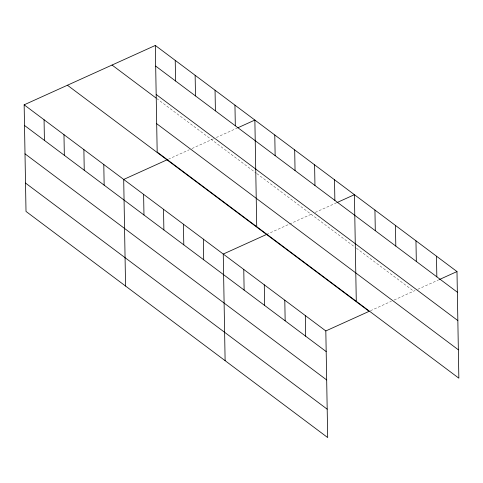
<?xml version="1.0" encoding="UTF-8"?>
<svg xmlns="http://www.w3.org/2000/svg" width="483" height="483" viewBox="0 0 483 483"><rect width="100%" height="100%" fill="white"/><g stroke="black" fill="none" stroke-linecap="round" stroke-linejoin="round"><path stroke-width="0.36" stroke-dasharray="2.42 1.81" d="M168.338 159.233L189.288 149.754M191.986 148.529L213.613 138.742M216.318 137.516L237.286 128.025M266.538 234.466L288.84 224.372M289.51 224.064L312.489 213.667M315.194 212.442L336.162 202.951M370.461 310.732L391.405 301.253M394.11 300.028L415.054 290.549M417.765 289.323L438.727 279.832M156.679 98.508L256.231 173.125M256.835 173.578L355.784 247.743M356.388 248.196L413.702 291.158"/><path stroke-width="0.72" d="M24.15 104.823L325.82 330.94L327.685 437.55L26.01 211.433L24.15 104.823L155.315 45.45L456.99 271.567L458.85 378.177L157.18 152.06L155.315 45.45M166.985 159.849L123.702 179.441L125.562 286.051M237.962 127.723L254.867 120.068L256.727 226.678M266.538 234.466L223.255 254.058L225.114 360.674M336.838 202.643L354.419 194.685L356.279 301.301M325.82 330.94L369.109 311.348L67.433 85.231M439.403 279.524L456.99 271.567M155.677 66.093L457.347 292.209M156.172 94.463L457.842 320.579M112.032 65.042L156.075 98.055M156.679 123.69L458.355 349.807M24.512 125.465L326.182 351.582M25.007 153.835L326.677 379.952M25.514 183.063L327.19 409.179M436.475 256.189L436.837 276.837M415.96 240.812L416.322 261.46M395.45 225.44L395.806 246.082M374.935 210.063L375.297 230.705M334.508 179.761L334.87 200.409M314.602 164.836L314.958 185.484M305.31 315.562L305.667 336.21M294.69 149.917L295.047 170.559M284.795 300.185L285.157 320.833M274.779 134.992L275.141 155.635M264.279 284.807L264.642 305.455M243.77 269.436L244.126 290.078M234.955 105.143L235.318 125.791M215.05 90.218L215.406 110.867M203.343 239.133L203.705 259.782M195.138 75.294L195.5 95.942M183.431 224.209L183.794 244.857M175.226 60.375L175.589 81.017M163.526 209.29L163.882 229.932M143.614 194.365L143.97 215.007M103.791 164.516L104.153 185.164M83.879 149.591L84.241 170.239M63.973 134.666L64.33 155.315M44.062 119.748L44.418 140.39"/></g></svg>
